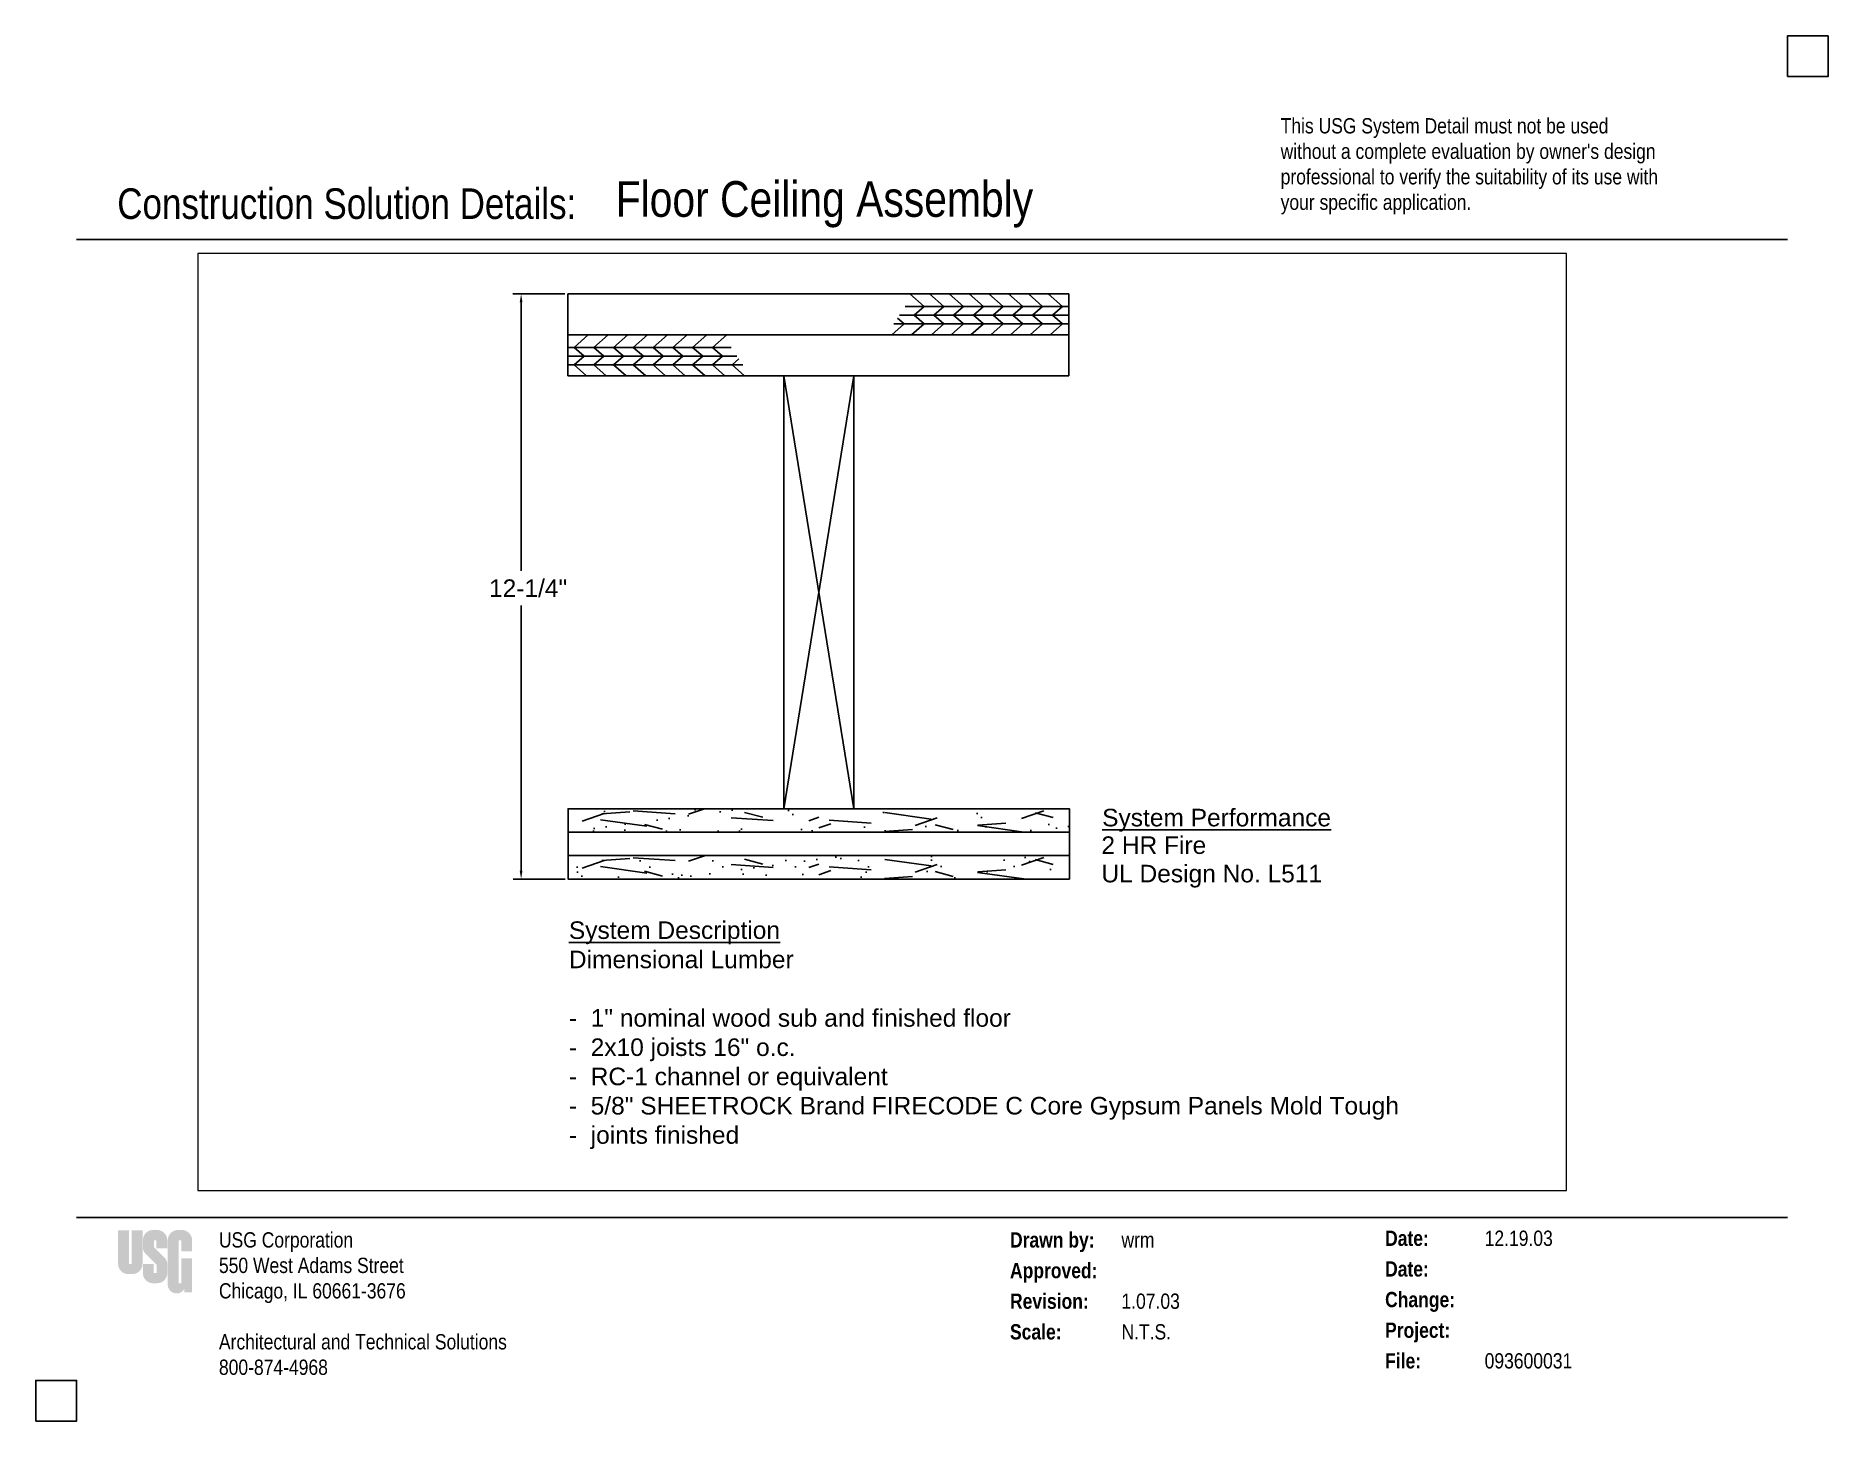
# Paper-space layout 'MOLD TOUGH' of a CAD drawing. Extents: x 0.1 to 11.1, y 0 to 8.5.
# The model-space entities are those that its viewports show. They can reach past a viewport. Long polylines and large blocks are cut down to what shows.
import ezdxf
from ezdxf.enums import TextEntityAlignment as Align

# ---------------------------------------------------------------- set-up
doc = ezdxf.new("R2010")
doc.units = 0
doc.header["$MEASUREMENT"] = 0
doc.layers.get('0').update_dxf_attribs({"linetype": 'CONTINUOUS'})
doc.layers.get('DEFPOINTS').update_dxf_attribs({"linetype": 'CONTINUOUS'})
doc.layers.add('titleinfo', color=7, linetype='CONTINUOUS')
doc.styles.add('arial', font='Arialn.ttf')
doc.styles.add('ROMANS', font='Arialn.ttf', dxfattribs={"height": 0.12})
doc.styles.add('T', font='ARIAL.TTF', dxfattribs={"height": 0.375})

# ---------------------------------------------------------------- blocks, each defined once
blk = doc.blocks.new('usgtitleblock')
h = blk.add_hatch(color=2)
h.paths.add_polyline_path([(0.71, 1.206), (0.644, 1.206), (0.644, 1.001), (0.627, 1.001), (0.627, 1.206), (0.56, 1.206), (0.56, 1.001, 0.414214), (0.623, 0.938), (0.647, 0.938, 0.414214), (0.71, 1.001)])
h.paths.add_polyline_path([(0.78, 1.103), (0.78, 1.146), (0.795, 1.146), (0.795, 1.097), (0.862, 1.097), (0.862, 1.146, 0.414214), (0.799, 1.209), (0.775, 1.209, 0.414214), (0.712, 1.146), (0.712, 1.102, 0.19886), (0.728, 1.064), (0.796, 0.996), (0.796, 0.945), (0.779, 0.945), (0.779, 1.001), (0.712, 1.001), (0.712, 0.945, 0.414214), (0.775, 0.882), (0.799, 0.882, 0.414214), (0.862, 0.945), (0.862, 0.999, 0.198908), (0.847, 1.037)])
h.paths.add_polyline_path([(0.865, 0.868, 0.732138), (0.967, 0.848), (0.967, 0.826), (1.014, 0.826), (1.014, 1.036), (0.948, 1.036), (0.948, 0.882), (0.932, 0.882), (0.932, 1.146), (0.948, 1.146), (0.948, 1.078), (1.014, 1.078), (1.014, 1.146, 0.414214), (0.951, 1.209), (0.928, 1.209, 0.414214), (0.865, 1.146)])
at = {"color": 2}
for p, q in [((10.805, 7.286), (0.305, 7.286)), ((0.305, 1.286), (10.805, 1.286))]:
    blk.add_line(p, q, dxfattribs=at)
at = {"layer": 'DEFPOINTS'}
for points in [[(10.805, 8.286), (11.055, 8.286), (11.055, 8.536), (10.805, 8.536)], [(0.055, 0.036), (0.305, 0.036), (0.305, 0.286), (0.055, 0.286)]]:
    blk.add_lwpolyline(points, close=True, dxfattribs=at)
at = {"color": 2, "insert": (0.555, 7.41), "char_height": 0.1875, "width": 4.28217, "attachment_point": 7, "style": 'ROMANS'}
blk.add_mtext('Construction Solution Details:', dxfattribs=at)
at = {"color": 6, "style": 'ROMANS'}
blk.add_attdef('DRAWINGHEADER', text='', height=0.219, dxfattribs=at).set_placement((3.614, 7.36), align=Align.BOTTOM_LEFT)
at = {"layer": 'titleinfo', "color": 2, "char_height": 0.09375, "attachment_point": 1, "style": 'arial'}
for s, insert, width in [("This USG System Detail must not be used \\Pwithout a complete evaluation by owner's design \\Pprofessional to verify the suitability of its use with \\Pyour specific application.", (7.695, 8.031), 3.06505), ('USG Corporation\\P550 West Adams Street\\PChicago, IL 60661-3676\\P\\PArchitectural and Technical Solutions\\P800-874-4968', (1.179, 1.195), 3.25)]:
    blk.add_mtext(s, dxfattribs=dict(at, insert=insert, width=width))
at = {"layer": 'titleinfo', "color": 6, "char_height": 0.09375, "width": 0.96875, "attachment_point": 1, "style": 'arial'}
for s, insert in [('{\\fArial Narrow|b1|i0|c0|p34;Drawn by:}', (6.034, 1.195)), ('{\\fArial Narrow|b1|i0|c0|p34;Date:}', (8.336, 1.205)), ('{\\fArial Narrow|b1|i0|c0|p34;Approved:}', (6.034, 1.007)), ('{\\fArial Narrow|b1|i0|c0|p34;Date:}', (8.336, 1.017)), ('{\\fArial Narrow|b1|i0|c0|p34;Revision:}', (6.034, 0.819)), ('{\\fArial Narrow|b1|i0|c0|p34;Change:}', (8.336, 0.829)), ('{\\fArial Narrow|b1|i0|c0|p34;Scale:}', (6.034, 0.631)), ('{\\fArial Narrow|b1|i0|c0|p34;Project:}', (8.336, 0.641))]:
    blk.add_mtext(s, dxfattribs=dict(at, insert=insert))
at = {"layer": 'titleinfo', "color": 2, "style": 'arial'}
for tag, p in [('DRAWN', (6.718, 1.195)), ('DATE', (8.947, 1.205)), ('APPROV.', (6.718, 1.007)), ('DATE2', (8.947, 1.017)), ('REV', (6.718, 0.819)), ('CHANGE', (8.947, 0.829)), ('SCALE', (6.718, 0.631)), ('PROJECT', (8.947, 0.641))]:
    blk.add_attdef(tag, text='', height=0.0938, dxfattribs=at).set_placement(p, align=Align.TOP_LEFT)
blk = doc.blocks.new('filename')
at = {"layer": 'titleinfo', "color": 6, "insert": (8.336, 0.453), "char_height": 0.09375, "width": 1, "attachment_point": 1, "style": 'arial'}
blk.add_mtext('{\\fArial Narrow|b1|i0|c0|p34;File:}', dxfattribs=at)
at = {"layer": 'titleinfo', "color": 2, "style": 'arial'}
blk.add_attdef('FILE', text='', height=0.0938, dxfattribs=at).set_placement((8.947, 0.453), align=Align.TOP_LEFT)
blk = doc.blocks.new('12GYP')
h = blk.add_hatch()
h.set_pattern_fill('AR-SAND', color=5, scale=0.5, style=0)
h.set_pattern_definition([(37.5, (-5.5055, -7.0554), (-0.031497, 0.96341), [0, -0.76, 0, -0.85, 0, -0.8125]), (7.5, (-5.5055, -7.0554), (0.88489, 1.41107), [0, -0.41, 0, -0.685, 0, -0.2625]), (327.5, (-6.1205, -7.0554), (1.55707, 0.00283), [0, -0.25, 0, -0.9, 0, -1.175]), (317.5, (-6.1205, -7.0554), (1.50306, 0.43884), [0, -0.125, 0, -0.59, 0, -0.675])])
h.paths.add_polyline_path([(5.357, 0), (5.357, 0.5), (-5.357, 0.5), (-5.357, 0)])
at = {"color": 1}
for p, q in [((-5.056, 0.234), (-4.584, 0.397)), ((-4.635, 0.393), (-4.036, 0.435)), ((-3.969, 0.455), (-3.071, 0.393)), ((-2.781, 0.383), (-2.443, 0.499)), ((-1.584, 0.422), (-1.197, 0.319)), ((1.415, 0.42), (2.405, 0.281)), ((4.335, 0.295), (4.808, 0.458)), ((4.626, 0.415), (5.012, 0.311)), ((-4.666, 0.265), (-3.675, 0.126)), ((-3.723, 0.167), (-3.336, 0.064)), ((-1.874, 0.309), (-0.977, 0.246)), ((-0.215, 0.244), (0, 0.318)), ((0, 0.09), (0.257, 0.179)), ((0.221, 0.257), (1.118, 0.195)), ((1.406, 0.014), (2.005, 0.055)), ((2.06, 0.146), (2.533, 0.309)), ((2.487, 0.16), (2.873, 0.056)), ((3.396, 0.142), (4.386, 0.003)), ((3.402, 0.153), (4, 0.195))]:
    blk.add_line(p, q, dxfattribs=at)
at = {"color": 4}
blk.add_lwpolyline([(5.357, 0), (5.357, 0.5), (-5.357, 0.5), (-5.357, 0)], close=True, dxfattribs=at)

msp = doc.modelspace()

# ---------------------------------------------------------------- linework, layer by layer
at = {"color": 1, "linetype": 'ByBlock'}
for p, q in [((27.22, 12.639), (26.106, 12.639)), ((26.286, 12.459), (26.286, 6.719)), ((26.286, 0.317), (26.286, 5.984)), ((27.228, 0.137), (26.114, 0.137))]:
    msp.add_line(p, q, dxfattribs=at)
at = {"color": 4}
for p, q in [((27.282, 12.639), (37.989, 12.639)), ((27.282, 11.764), (27.282, 12.639)), ((37.989, 11.764), (37.989, 12.639)), ((27.282, 11.764), (37.989, 11.764)), ((27.282, 10.889), (27.282, 11.764)), ((37.989, 10.889), (37.989, 11.764)), ((27.282, 10.889), (37.989, 10.889))]:
    msp.add_line(p, q, dxfattribs=at)
at = {"color": 1}
for p, q in [((37.989, 12.372), (34.494, 12.372)), ((34.592, 12.639), (34.897, 12.372)), ((34.683, 12.185), (34.897, 12.372)), ((35.014, 12.639), (35.32, 12.372)), ((35.106, 12.185), (35.32, 12.372)), ((35.437, 12.639), (35.742, 12.372)), ((35.528, 12.185), (35.742, 12.372)), ((35.859, 12.639), (36.165, 12.372)), ((35.951, 12.185), (36.165, 12.372)), ((36.282, 12.639), (36.587, 12.372)), ((36.373, 12.185), (36.587, 12.372)), ((36.704, 12.639), (37.01, 12.372)), ((36.795, 12.185), (37.01, 12.372)), ((37.127, 12.639), (37.432, 12.372)), ((37.218, 12.185), (37.432, 12.372)), ((37.549, 12.639), (37.855, 12.372)), ((37.64, 12.185), (37.855, 12.372)), ((34.209, 11.764), (34.475, 11.997)), ((37.989, 11.997), (34.251, 11.997)), ((34.33, 12.124), (34.475, 11.997)), ((37.989, 12.185), (34.372, 12.185)), ((34.631, 11.764), (34.897, 11.997)), ((34.683, 12.185), (34.897, 11.997)), ((35.054, 11.764), (35.32, 11.997)), ((35.106, 12.185), (35.32, 11.997)), ((35.476, 11.764), (35.742, 11.997)), ((35.528, 12.185), (35.742, 11.997)), ((35.899, 11.764), (36.165, 11.997)), ((35.951, 12.185), (36.165, 11.997)), ((36.321, 11.764), (36.587, 11.997)), ((36.373, 12.185), (36.587, 11.997)), ((36.744, 11.764), (37.01, 11.997)), ((36.795, 12.185), (37.01, 11.997)), ((37.166, 11.764), (37.432, 11.997)), ((37.218, 12.185), (37.432, 11.997)), ((37.589, 11.764), (37.855, 11.997)), ((37.64, 12.185), (37.855, 11.997)), ((27.282, 11.497), (30.777, 11.497)), ((27.722, 11.764), (27.417, 11.497)), ((27.631, 11.31), (27.417, 11.497)), ((28.145, 11.764), (27.839, 11.497)), ((28.054, 11.31), (27.839, 11.497)), ((28.567, 11.764), (28.262, 11.497)), ((28.476, 11.31), (28.262, 11.497)), ((28.99, 11.764), (28.684, 11.497)), ((28.898, 11.31), (28.684, 11.497)), ((29.412, 11.764), (29.107, 11.497)), ((29.321, 11.31), (29.107, 11.497)), ((29.835, 11.764), (29.529, 11.497)), ((29.743, 11.31), (29.529, 11.497)), ((30.257, 11.764), (29.952, 11.497)), ((30.166, 11.31), (29.952, 11.497)), ((30.68, 11.764), (30.374, 11.497)), ((30.588, 11.31), (30.374, 11.497)), ((27.282, 11.31), (30.899, 11.31)), ((27.282, 11.122), (31.021, 11.122)), ((27.631, 11.31), (27.417, 11.122)), ((27.683, 10.889), (27.417, 11.122)), ((28.054, 11.31), (27.839, 11.122)), ((28.105, 10.889), (27.839, 11.122)), ((28.476, 11.31), (28.262, 11.122)), ((28.528, 10.889), (28.262, 11.122)), ((28.898, 11.31), (28.684, 11.122)), ((28.95, 10.889), (28.684, 11.122)), ((29.321, 11.31), (29.107, 11.122)), ((29.373, 10.889), (29.107, 11.122)), ((29.743, 11.31), (29.529, 11.122)), ((29.795, 10.889), (29.529, 11.122)), ((30.166, 11.31), (29.952, 11.122)), ((30.218, 10.889), (29.952, 11.122)), ((30.588, 11.31), (30.374, 11.122)), ((30.64, 10.889), (30.374, 11.122)), ((30.941, 11.249), (30.797, 11.122)), ((31.063, 10.889), (30.797, 11.122))]:
    msp.add_line(p, q, dxfattribs=at)
at = {"color": 3}
for p, q in [((27.29, 1.138), (38.005, 1.138)), ((27.29, 0.638), (27.29, 1.138)), ((38.005, 0.638), (38.005, 1.138)), ((27.29, 0.638), (38.005, 0.638))]:
    msp.add_line(p, q, dxfattribs=at)
at = {"color": 5}
for points in [[(31.897, 10.888), (33.397, 1.638)], [(31.897, 1.638), (33.397, 1.638), (33.397, 10.888), (31.897, 1.638), (31.897, 10.888), (33.397, 10.888)]]:
    msp.add_lwpolyline(points, dxfattribs=at)
at = {"color": 1, "linetype": 'ByBlock'}
for points in [[(26.316, 12.459), (26.256, 12.459), (26.286, 12.639)], [(26.316, 0.317), (26.256, 0.317), (26.286, 0.137)]]:
    msp.add_solid(points, dxfattribs=at)
at = {"layer": 'DEFPOINTS', "color": 0, "linetype": 'ByBlock'}
msp.add_point((27.282, 12.639), dxfattribs=at)
at = {"layer": 'DEFPOINTS', "color": 1, "linetype": 'ByBlock'}
msp.add_point((26.286, 0.137), dxfattribs=at)

# ---------------------------------------------------------------- block references
for p in [(32.647, 1.138), (32.647, 0.137)]:
    msp.add_blockref('12GYP', p)

# ---------------------------------------------------------------- texts
at = {"color": 1, "linetype": 'ByBlock', "style": 'T'}
msp.add_text('12-1/4"', height=0.375, dxfattribs=at).set_placement((25.6, 6.164))
at = {"color": 1, "style": 'T'}
for s, p in [('%%USystem Performance', (38.704, 1.262)), ('2 HR Fire', (38.687, 0.673)), ('UL Design No. L511', (38.687, 0.066))]:
    msp.add_text(s, height=0.375, dxfattribs=at).set_placement(p)
at = {"color": 1, "insert": (27.307, -0.768), "char_height": 0.375, "width": 17.93951, "attachment_point": 1, "style": 'T'}
msp.add_mtext('{\\LSystem Description\\P}Dimensional Lumber\\P\\P-  1" nominal wood sub and finished floor\\P-  2x10 joists 16" o.c.\\P-  RC-1 channel or equivalent\\P-  5/8" SHEETROCK Brand FIRECODE C Core Gypsum Panels Mold Tough\\P-  joints finished', dxfattribs=at)

psp = doc.layouts.new('MOLD TOUGH')

# ---------------------------------------------------------------- block references
ref = psp.add_blockref('usgtitleblock', (0, 0))
ref.add_attrib('DRAWINGHEADER', 'Floor Ceiling Assembly', dxfattribs={"color": 6, "height": 0.21875, "style": 'ROMANS'}).set_placement((3.614, 7.36), align=Align.BOTTOM_LEFT)
ref.add_attrib('DRAWN', 'wrm', dxfattribs={"layer": 'titleinfo', "color": 2, "height": 0.0938, "style": 'arial'}).set_placement((6.718, 1.195), align=Align.TOP_LEFT)
ref.add_attrib('REV', '1.07.03', dxfattribs={"layer": 'titleinfo', "color": 2, "height": 0.0938, "style": 'arial'}).set_placement((6.718, 0.819), align=Align.TOP_LEFT)
ref.add_attrib('SCALE', 'N.T.S.', dxfattribs={"layer": 'titleinfo', "color": 2, "height": 0.0938, "style": 'arial'}).set_placement((6.718, 0.631), align=Align.TOP_LEFT)
ref.add_attrib('DATE', '12.19.03', dxfattribs={"layer": 'titleinfo', "color": 2, "height": 0.0938, "style": 'arial'}).set_placement((8.947, 1.205), align=Align.TOP_LEFT)
psp.add_blockref('filename', (0, 0)).add_auto_attribs({'FILE': '093600031'})

# ---------------------------------------------------------------- viewports
at = {"layer": 'DEFPOINTS'}
psp.add_viewport(center=(5.25, 4.325), size=(8.4, 5.74947), view_center_point=(34.004, 3.489), view_height=20.02077, dxfattribs=at)

doc.saveas('drawing.dxf')
